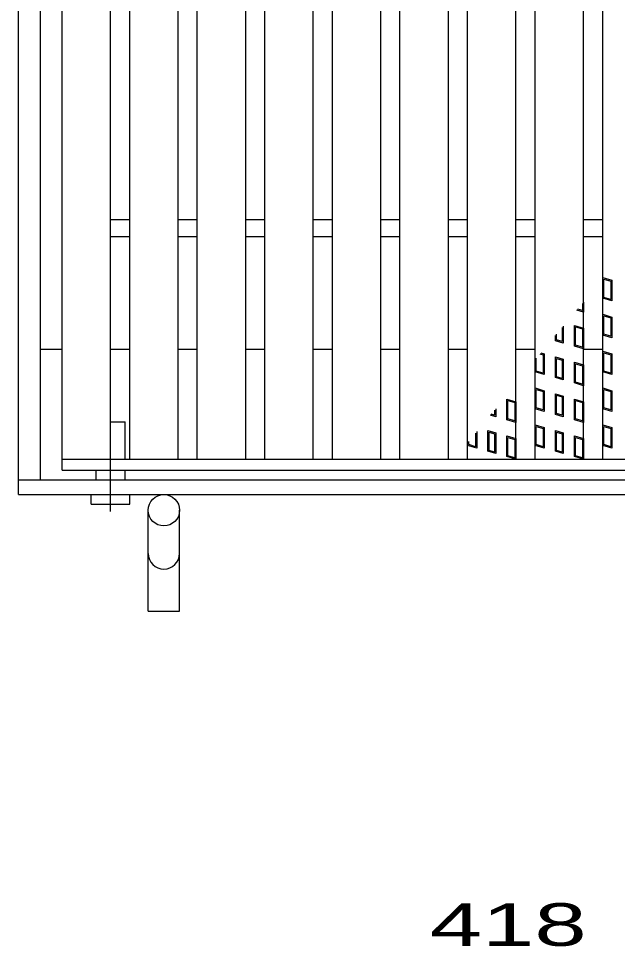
# Model space of a CAD drawing. Units: millimetres, scale not verified. Extents: x -1456 to 1389, y -1026 to 839.
# Drawn here: x -889 to -641.7, y -323.7 to 59.2 of the extents above; entities that cross this region are included whole.
import ezdxf
from ezdxf.enums import TextEntityAlignment as Align

# ---------------------------------------------------------------- set-up
doc = ezdxf.new("R2010")
doc.units = ezdxf.units.MM
doc.header["$LTSCALE"] = 8
doc.linetypes.add('LONG_DASHED_DOTTED', pattern=[15.25, 12, -1.5, 0.25, -1.5])
for name, color, linetype, lineweight in [('16', 3, 'Continuous', 25), ('19', 6, 'Continuous', 25), ('22', 2, 'Continuous', 25)]:
    doc.layers.add(name, color=color, linetype=linetype, lineweight=lineweight)
doc.styles.add('ベクトル', font='')
doc.styles.get('ベクトル').set_extended_font_data('ベクトル')

msp = doc.modelspace()

# ---------------------------------------------------------------- linework, layer by layer
at = {"layer": '16'}
for p, q in [((-871, -122.7), (-871, 368.3)), ((-851, -122.7), (-851, 368.3)), ((-843.1, -122.7), (-843.1, 368.3)), ((-823.1, -122.7), (-823.1, 368.3)), ((-815.2, -122.7), (-815.2, 368.3)), ((-795.2, -122.7), (-795.2, 368.3)), ((-787.3, -122.7), (-787.3, 368.3)), ((-767.3, -122.7), (-767.3, 368.3)), ((-759.4, -122.7), (-759.4, 368.3)), ((-739.4, -122.7), (-739.4, 368.3)), ((-731.5, -122.7), (-731.5, 368.3)), ((-711.5, -122.7), (-711.5, 368.3)), ((-703.6, -122.7), (-703.6, 368.3)), ((-683.6, -122.7), (-683.6, 368.3)), ((-675.7, -122.7), (-675.7, 368.3)), ((-655.7, -122.7), (-655.7, 368.3)), ((-647.8, -122.7), (-647.8, 368.3)), ((-851, -23.7), (-843.1, -23.7)), ((-823.1, -23.7), (-815.2, -23.7)), ((-795.2, -23.7), (-787.3, -23.7)), ((-767.3, -23.7), (-759.4, -23.7)), ((-739.4, -23.7), (-731.5, -23.7)), ((-711.5, -23.7), (-703.6, -23.7)), ((-683.6, -23.7), (-675.7, -23.7)), ((-655.7, -23.7), (-647.8, -23.7)), ((-851, -30.7), (-843.1, -30.7)), ((-823.1, -30.7), (-815.2, -30.7)), ((-795.2, -30.7), (-787.3, -30.7)), ((-767.3, -30.7), (-759.4, -30.7)), ((-739.4, -30.7), (-731.5, -30.7)), ((-711.5, -30.7), (-703.6, -30.7)), ((-683.6, -30.7), (-675.7, -30.7)), ((-655.7, -30.7), (-647.8, -30.7)), ((-647.8, -56.2), (-647.8, -47.65)), ((-647.8, -47.65), (-644, -48.79)), ((-647.325, -55.847), (-647.325, -48.288)), ((-647.325, -48.288), (-644.475, -49.143)), ((-644.475, -49.143), (-644.475, -56.702)), ((-644, -48.79), (-644, -57.34)), ((-644, -57.34), (-647.8, -56.2)), ((-644.475, -56.702), (-647.325, -55.847)), ((-655.7, -61.9), (-658.448, -61.075)), ((-656.175, -61.262), (-658.114, -60.68)), ((-656.175, -58.387), (-656.175, -61.262)), ((-655.7, -57.825), (-655.7, -61.9)), ((-647.8, -71.4), (-647.8, -62.85)), ((-647.8, -62.85), (-644, -63.99)), ((-647.325, -71.047), (-647.325, -63.488)), ((-647.325, -63.488), (-644.475, -64.343)), ((-644.475, -64.343), (-644.475, -71.902)), ((-644, -63.99), (-644, -72.54)), ((-664.56, -68.302), (-664.56, -74.096)), ((-664.085, -67.74), (-664.085, -74.734)), ((-659.5, -75.96), (-659.5, -67.41)), ((-659.5, -67.41), (-655.7, -68.55)), ((-659.025, -75.607), (-659.025, -68.048)), ((-659.025, -68.048), (-656.175, -68.903)), ((-656.175, -68.903), (-656.175, -76.462)), ((-655.7, -68.55), (-655.7, -77.1)), ((-667.315, -73.765), (-667.315, -71.56)), ((-666.84, -73.412), (-666.84, -70.998)), ((-644, -72.54), (-647.8, -71.4)), ((-644.475, -71.902), (-647.325, -71.047)), ((-664.085, -74.734), (-667.315, -73.765)), ((-664.56, -74.096), (-666.84, -73.412)), ((-655.7, -77.1), (-659.5, -75.96)), ((-656.175, -76.462), (-659.025, -75.607)), ((-673.725, -79.138), (-672.375, -79.543)), ((-673.39, -78.743), (-671.9, -79.19)), ((-672.375, -79.543), (-672.375, -87.102)), ((-671.9, -79.19), (-671.9, -87.74)), ((-667.315, -88.965), (-667.315, -80.415)), ((-667.315, -80.415), (-664.085, -81.384)), ((-647.8, -86.6), (-647.8, -78.05)), ((-647.8, -78.05), (-644, -79.19)), ((-647.325, -86.247), (-647.325, -78.688)), ((-647.325, -78.688), (-644.475, -79.543)), ((-644.475, -79.543), (-644.475, -87.102)), ((-644, -79.19), (-644, -87.74)), ((-675.7, -86.6), (-675.7, -81.474)), ((-675.225, -86.247), (-675.225, -80.913)), ((-666.84, -88.612), (-666.84, -81.054)), ((-666.84, -81.054), (-664.56, -81.738)), ((-664.56, -81.738), (-664.56, -89.296)), ((-664.085, -81.384), (-664.085, -89.934)), ((-659.5, -91.16), (-659.5, -82.61)), ((-659.5, -82.61), (-655.7, -83.75)), ((-659.025, -90.807), (-659.025, -83.248)), ((-659.025, -83.248), (-656.175, -84.103)), ((-656.175, -84.103), (-656.175, -91.662)), ((-655.7, -83.75), (-655.7, -92.3)), ((-671.9, -87.74), (-675.7, -86.6)), ((-672.375, -87.102), (-675.225, -86.247)), ((-644, -87.74), (-647.8, -86.6)), ((-644.475, -87.102), (-647.325, -86.247)), ((-664.085, -89.934), (-667.315, -88.965)), ((-664.56, -89.296), (-666.84, -88.612)), ((-655.7, -92.3), (-659.5, -91.16)), ((-656.175, -91.662), (-659.025, -90.807)), ((-675.7, -101.8), (-675.7, -93.25)), ((-675.7, -93.25), (-671.9, -94.39)), ((-675.225, -101.447), (-675.225, -93.888)), ((-675.225, -93.888), (-672.375, -94.743)), ((-672.375, -94.743), (-672.375, -102.302)), ((-671.9, -94.39), (-671.9, -102.94)), ((-667.315, -104.165), (-667.315, -95.615)), ((-667.315, -95.615), (-664.085, -96.584)), ((-647.8, -101.8), (-647.8, -93.25)), ((-647.8, -93.25), (-644, -94.39)), ((-647.325, -101.447), (-647.325, -93.888)), ((-647.325, -93.888), (-644.475, -94.743)), ((-644.475, -94.743), (-644.475, -102.302)), ((-644, -94.39), (-644, -102.94)), ((-687.4, -106.36), (-687.4, -97.81)), ((-687.4, -97.81), (-683.6, -98.95)), ((-686.925, -106.007), (-686.925, -98.448)), ((-686.925, -98.448), (-684.075, -99.303)), ((-684.075, -99.303), (-684.075, -106.862)), ((-683.6, -98.95), (-683.6, -107.5)), ((-666.84, -103.812), (-666.84, -96.254)), ((-666.84, -96.254), (-664.56, -96.938)), ((-664.56, -96.938), (-664.56, -104.496)), ((-664.085, -96.584), (-664.085, -105.134)), ((-659.5, -106.36), (-659.5, -97.81)), ((-659.5, -97.81), (-655.7, -98.95)), ((-659.025, -106.007), (-659.025, -98.448)), ((-659.025, -98.448), (-656.175, -99.303)), ((-656.175, -99.303), (-656.175, -106.862)), ((-655.7, -98.95), (-655.7, -107.5)), ((-692.46, -102.474), (-692.46, -104.496)), ((-691.985, -101.913), (-691.985, -105.134)), ((-671.9, -102.94), (-675.7, -101.8)), ((-672.375, -102.302), (-675.225, -101.447)), ((-644, -102.94), (-647.8, -101.8)), ((-644.475, -102.302), (-647.325, -101.447)), ((-691.985, -105.134), (-694.158, -104.482)), ((-692.46, -104.496), (-693.824, -104.087)), ((-683.6, -107.5), (-687.4, -106.36)), ((-684.075, -106.862), (-686.925, -106.007)), ((-664.085, -105.134), (-667.315, -104.165)), ((-664.56, -104.496), (-666.84, -103.812)), ((-655.7, -107.5), (-659.5, -106.36)), ((-656.175, -106.862), (-659.025, -106.007)), ((-695.215, -119.365), (-695.215, -110.815)), ((-695.215, -110.815), (-691.985, -111.784)), ((-675.7, -117), (-675.7, -108.45)), ((-675.7, -108.45), (-671.9, -109.59)), ((-675.225, -116.647), (-675.225, -109.088)), ((-675.225, -109.088), (-672.375, -109.943)), ((-672.375, -109.943), (-672.375, -117.502)), ((-671.9, -109.59), (-671.9, -118.14)), ((-667.315, -119.365), (-667.315, -110.815)), ((-667.315, -110.815), (-664.085, -111.784)), ((-647.8, -117), (-647.8, -108.45)), ((-647.8, -108.45), (-644, -109.59)), ((-647.325, -116.647), (-647.325, -109.088)), ((-647.325, -109.088), (-644.475, -109.943)), ((-644.475, -109.943), (-644.475, -117.502)), ((-644, -109.59), (-644, -118.14)), ((-700.275, -111.842), (-700.275, -117.502)), ((-699.8, -111.261), (-699.8, -118.14)), ((-694.74, -119.012), (-694.74, -111.454)), ((-694.74, -111.454), (-692.46, -112.138)), ((-692.46, -112.138), (-692.46, -119.696)), ((-691.985, -111.784), (-691.985, -120.334)), ((-687.4, -121.56), (-687.4, -113.01)), ((-687.4, -113.01), (-683.6, -114.15)), ((-686.925, -121.207), (-686.925, -113.648)), ((-686.925, -113.648), (-684.075, -114.503)), ((-684.075, -114.503), (-684.075, -122.062)), ((-683.6, -114.15), (-683.6, -122.7)), ((-666.84, -119.012), (-666.84, -111.454)), ((-666.84, -111.454), (-664.56, -112.138)), ((-664.56, -112.138), (-664.56, -119.696)), ((-664.085, -111.784), (-664.085, -120.334)), ((-659.5, -121.56), (-659.5, -113.01)), ((-659.5, -113.01), (-655.7, -114.15)), ((-659.025, -121.207), (-659.025, -113.648)), ((-659.025, -113.648), (-656.175, -114.503)), ((-656.175, -114.503), (-656.175, -122.062)), ((-655.7, -114.15), (-655.7, -122.7)), ((-703.6, -117), (-703.6, -115.905)), ((-699.8, -118.14), (-703.6, -117)), ((-703.125, -116.647), (-703.125, -115.325)), ((-700.275, -117.502), (-703.125, -116.647)), ((-671.9, -118.14), (-675.7, -117)), ((-672.375, -117.502), (-675.225, -116.647)), ((-644, -118.14), (-647.8, -117)), ((-644.475, -117.502), (-647.325, -116.647)), ((-691.985, -120.334), (-695.215, -119.365)), ((-692.46, -119.696), (-694.74, -119.012)), ((-683.6, -122.7), (-687.4, -121.56)), ((-684.075, -122.062), (-686.925, -121.207)), ((-664.085, -120.334), (-667.315, -119.365)), ((-664.56, -119.696), (-666.84, -119.012)), ((-655.7, -122.7), (-659.5, -121.56)), ((-656.175, -122.062), (-659.025, -121.207)), ((-871, -122.7), (-489, -122.7)), ((-871, -127.2), (-871, -122.7)), ((-871, -122.7), (-851, -122.7)), ((-843.1, -122.7), (-823.1, -122.7)), ((-815.2, -122.7), (-795.2, -122.7)), ((-787.3, -122.7), (-767.3, -122.7)), ((-759.4, -122.7), (-739.4, -122.7)), ((-731.5, -122.7), (-711.5, -122.7)), ((-703.6, -122.7), (-683.6, -122.7)), ((-675.7, -122.7), (-655.7, -122.7)), ((-647.8, -122.7), (-627.8, -122.7)), ((-871, -127.2), (-489, -127.2))]:
    msp.add_line(p, q, dxfattribs=at)
at = {"layer": '19'}
for p, q in [((-889, -137.2), (-889, 382.8)), ((-880, -131.2), (-880, 376.8)), ((-880, -77.2), (-871, -77.2)), ((-851, -77.2), (-843.1, -77.2)), ((-823.1, -77.2), (-815.2, -77.2)), ((-795.2, -77.2), (-787.3, -77.2)), ((-767.3, -77.2), (-759.4, -77.2)), ((-739.4, -77.2), (-731.5, -77.2)), ((-711.5, -77.2), (-703.6, -77.2)), ((-683.6, -77.2), (-675.7, -77.2)), ((-655.7, -77.2), (-647.8, -77.2)), ((-851, -107.2), (-845, -107.2)), ((-845, -122.7), (-845, -107.2)), ((-857, -131.2), (-857, -127.2)), ((-845, -131.2), (-845, -127.2)), ((-889, -131.2), (-471, -131.2)), ((-889, -137.2), (-471, -137.2)), ((-859, -141.2), (-859, -137.2)), ((-843, -141.2), (-843, -137.2)), ((-859, -141.2), (-843, -141.2)), ((-835.5, -185.32), (-835.5, -143.7)), ((-822.5, -185.32), (-822.5, -143.7)), ((-835.5, -185.32), (-822.5, -185.32))]:
    msp.add_line(p, q, dxfattribs=at)
at = {"layer": '19', "linetype": 'LONG_DASHED_DOTTED'}
msp.add_line((-851, -144.2), (-851, -104.2), dxfattribs=at)
at = {"layer": '19'}
msp.add_circle((-829, -143.7), 6.5, dxfattribs=at)
msp.add_arc((-829, -161.54), 6.5, 180, 0, dxfattribs=at)

# ---------------------------------------------------------------- texts
at = {"layer": '22', "style": 'ベクトル', "width": 1.65}
msp.add_text(' 418 ', height=17.6, dxfattribs=at).set_placement((-730, -314.7), align=Align.MIDDLE_LEFT)

doc.saveas('drawing.dxf')
